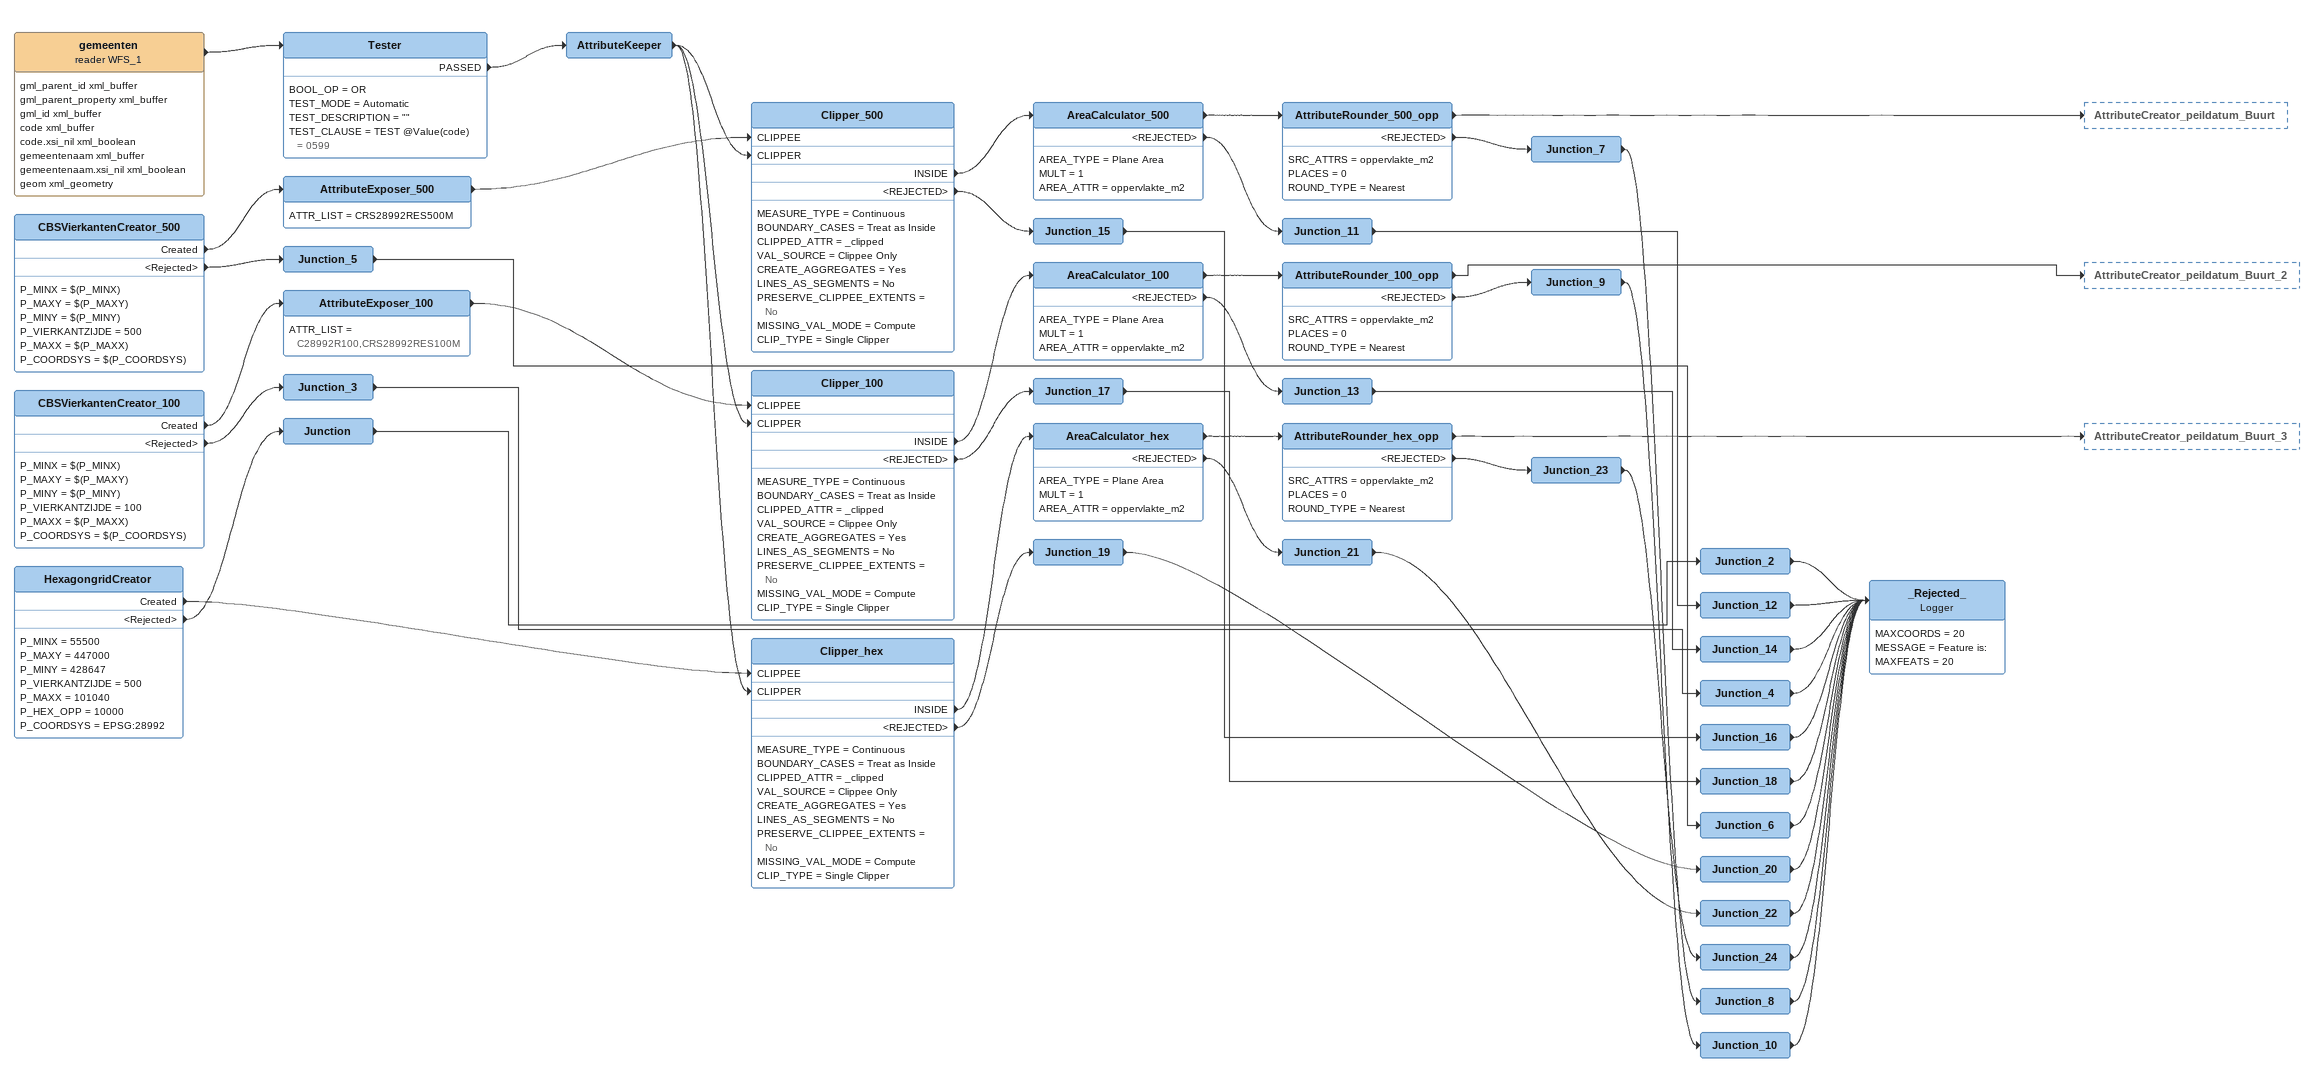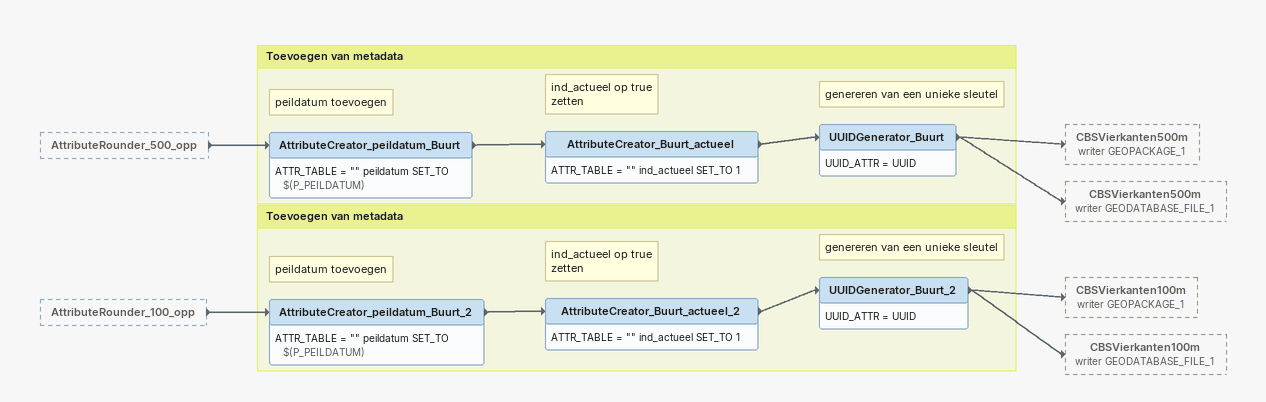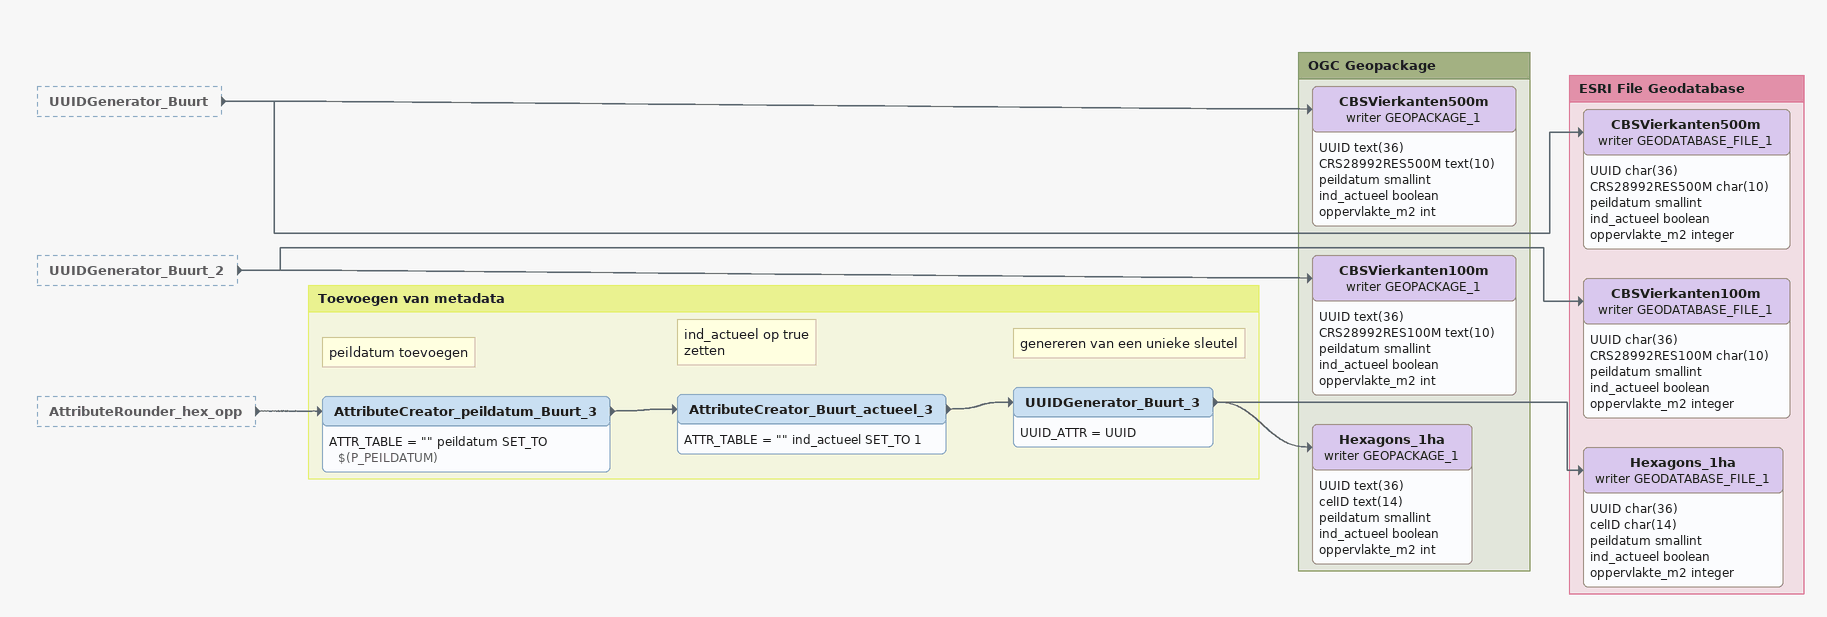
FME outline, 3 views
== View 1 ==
gemeenten (reader WFS_1)
    attributes: gml_parent_id xml_buffer, gml_parent_property xml_buffer, gml_id xml_buffer, code xml_buffer, code.xsi_nil xml_boolean, gemeentenaam xml_buffer, gemeentenaam.xsi_nil xml_boolean, geom xml_geometry
    -> Tester
Tester
    BOOL_OP = OR
    TEST_MODE = Automatic
    TEST_DESCRIPTION = ""
    TEST_CLAUSE = TEST @Value(code) = 0599
    PASSED -> AttributeKeeper
AttributeKeeper
    -> Clipper_100 [CLIPPER]
    -> Clipper_500 [CLIPPER]
    -> Clipper_hex [CLIPPER]
CBSVierkantenCreator_500
    P_MINX = $(P_MINX)
    P_MAXY = $(P_MAXY)
    P_MINY = $(P_MINY)
    P_VIERKANTZIJDE = 500
    P_MAXX = $(P_MAXX)
    P_COORDSYS = $(P_COORDSYS)
    Created -> AttributeExposer_500
    <Rejected> -> Junction_5
AttributeExposer_500
    ATTR_LIST = CRS28992RES500M
    -> Clipper_500 [CLIPPEE]
Clipper_500
    MEASURE_TYPE = Continuous
    BOUNDARY_CASES = Treat as Inside
    CLIPPED_ATTR = _clipped
    VAL_SOURCE = Clippee Only
    CREATE_AGGREGATES = Yes
    LINES_AS_SEGMENTS = No
    PRESERVE_CLIPPEE_EXTENTS = No
    MISSING_VAL_MODE = Compute
    CLIP_TYPE = Single Clipper
    INSIDE -> AreaCalculator_500
    <REJECTED> -> Junction_15
AreaCalculator_500
    AREA_TYPE = Plane Area
    MULT = 1
    AREA_ATTR = oppervlakte_m2
    -> AttributeRounder_500_opp
    <REJECTED> -> Junction_11
AttributeRounder_500_opp
    SRC_ATTRS = oppervlakte_m2
    PLACES = 0
    ROUND_TYPE = Nearest
    -> AttributeCreator_peildatum_Buurt
    <REJECTED> -> Junction_7
Junction_7
    -> Junction_8
Junction_8
    -> _Rejected_
Junction_11
    -> Junction_12
Junction_12
    -> _Rejected_
Junction_15
    -> Junction_16
Junction_16
    -> _Rejected_
Junction_5
    -> Junction_6
Junction_6
    -> _Rejected_
CBSVierkantenCreator_100
    P_MINX = $(P_MINX)
    P_MAXY = $(P_MAXY)
    P_MINY = $(P_MINY)
    P_VIERKANTZIJDE = 100
    P_MAXX = $(P_MAXX)
    P_COORDSYS = $(P_COORDSYS)
    Created -> AttributeExposer_100
    <Rejected> -> Junction_3
AttributeExposer_100
    ATTR_LIST = C28992R100,CRS28992RES100M
    -> Clipper_100 [CLIPPEE]
Clipper_100
    MEASURE_TYPE = Continuous
    BOUNDARY_CASES = Treat as Inside
    CLIPPED_ATTR = _clipped
    VAL_SOURCE = Clippee Only
    CREATE_AGGREGATES = Yes
    LINES_AS_SEGMENTS = No
    PRESERVE_CLIPPEE_EXTENTS = No
    MISSING_VAL_MODE = Compute
    CLIP_TYPE = Single Clipper
    INSIDE -> AreaCalculator_100
    <REJECTED> -> Junction_17
AreaCalculator_100
    AREA_TYPE = Plane Area
    MULT = 1
    AREA_ATTR = oppervlakte_m2
    -> AttributeRounder_100_opp
    <REJECTED> -> Junction_13
AttributeRounder_100_opp
    SRC_ATTRS = oppervlakte_m2
    PLACES = 0
    ROUND_TYPE = Nearest
    -> AttributeCreator_peildatum_Buurt_2
    <REJECTED> -> Junction_9
Junction_9
    -> Junction_10
Junction_10
    -> _Rejected_
Junction_13
    -> Junction_14
Junction_14
    -> _Rejected_
Junction_17
    -> Junction_18
Junction_18
    -> _Rejected_
Junction_3
    -> Junction_4
Junction_4
    -> _Rejected_
HexagongridCreator
    P_MINX = 55500
    P_MAXY = 447000
    P_MINY = 428647
    P_VIERKANTZIJDE = 500
    P_MAXX = 101040
    P_HEX_OPP = 10000
    P_COORDSYS = EPSG:28992
    Created -> Clipper_hex [CLIPPEE]
    <Rejected> -> Junction
Clipper_hex
    MEASURE_TYPE = Continuous
    BOUNDARY_CASES = Treat as Inside
    CLIPPED_ATTR = _clipped
    VAL_SOURCE = Clippee Only
    CREATE_AGGREGATES = Yes
    LINES_AS_SEGMENTS = No
    PRESERVE_CLIPPEE_EXTENTS = No
    MISSING_VAL_MODE = Compute
    CLIP_TYPE = Single Clipper
    INSIDE -> AreaCalculator_hex
    <REJECTED> -> Junction_19
AreaCalculator_hex
    AREA_TYPE = Plane Area
    MULT = 1
    AREA_ATTR = oppervlakte_m2
    -> AttributeRounder_hex_opp
    <REJECTED> -> Junction_21
AttributeRounder_hex_opp
    SRC_ATTRS = oppervlakte_m2
    PLACES = 0
    ROUND_TYPE = Nearest
    -> AttributeCreator_peildatum_Buurt_3
    <REJECTED> -> Junction_23
Junction_23
    -> Junction_24
Junction_24
    -> _Rejected_
Junction_21
    -> Junction_22
Junction_22
    -> _Rejected_
Junction_19
    -> Junction_20
Junction_20
    -> _Rejected_
Junction
    -> Junction_2
Junction_2
    -> _Rejected_
_Rejected_: Logger
    MAXCOORDS = 20
    MESSAGE = Feature is:
    MAXFEATS = 20

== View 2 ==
AttributeRounder_500_opp [outside]
    -> AttributeCreator_peildatum_Buurt
AttributeRounder_100_opp [outside]
    -> AttributeCreator_peildatum_Buurt_2

Bookmark: Toevoegen van metadata
Note: peildatum toevoegen
AttributeCreator_peildatum_Buurt
    ATTR_TABLE = "" peildatum SET_TO $(P_PEILDATUM)
    -> AttributeCreator_Buurt_actueel
Note: ind_actueel op true / zetten
AttributeCreator_Buurt_actueel
    ATTR_TABLE = "" ind_actueel SET_TO 1
    -> UUIDGenerator_Buurt
Note: genereren van een unieke sleutel
UUIDGenerator_Buurt
    UUID_ATTR = UUID
    -> CBSVierkanten500m (writer GEOPACKAGE_1)
    -> CBSVierkanten500m (writer GEODATABASE_FILE_1)

Bookmark: Toevoegen van metadata
Note: peildatum toevoegen
AttributeCreator_peildatum_Buurt_2
    ATTR_TABLE = "" peildatum SET_TO $(P_PEILDATUM)
    -> AttributeCreator_Buurt_actueel_2
Note: ind_actueel op true / zetten
AttributeCreator_Buurt_actueel_2
    ATTR_TABLE = "" ind_actueel SET_TO 1
    -> UUIDGenerator_Buurt_2
Note: genereren van een unieke sleutel
UUIDGenerator_Buurt_2
    UUID_ATTR = UUID
    -> CBSVierkanten100m (writer GEOPACKAGE_1)
    -> CBSVierkanten100m (writer GEODATABASE_FILE_1)

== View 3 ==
UUIDGenerator_Buurt [outside]
    -> CBSVierkanten500m (writer GEOPACKAGE_1)
    -> CBSVierkanten500m (writer GEODATABASE_FILE_1)
UUIDGenerator_Buurt_2 [outside]
    -> CBSVierkanten100m (writer GEOPACKAGE_1)
    -> CBSVierkanten100m (writer GEODATABASE_FILE_1)
AttributeRounder_hex_opp [outside]
    -> AttributeCreator_peildatum_Buurt_3

Bookmark: OGC Geopackage
CBSVierkanten500m (writer GEOPACKAGE_1)
    attributes: UUID text(36), CRS28992RES500M text(10), peildatum smallint, ind_actueel boolean, oppervlakte_m2 int
CBSVierkanten100m (writer GEOPACKAGE_1)
    attributes: UUID text(36), CRS28992RES100M text(10), peildatum smallint, ind_actueel boolean, oppervlakte_m2 int
Hexagons_1ha (writer GEOPACKAGE_1)
    attributes: UUID text(36), celID text(14), peildatum smallint, ind_actueel boolean, oppervlakte_m2 int

Bookmark: ESRI File Geodatabase
CBSVierkanten500m (writer GEODATABASE_FILE_1)
    attributes: UUID char(36), CRS28992RES500M char(10), peildatum smallint, ind_actueel boolean, oppervlakte_m2 integer
CBSVierkanten100m (writer GEODATABASE_FILE_1)
    attributes: UUID char(36), CRS28992RES100M char(10), peildatum smallint, ind_actueel boolean, oppervlakte_m2 integer
Hexagons_1ha (writer GEODATABASE_FILE_1)
    attributes: UUID char(36), celID char(14), peildatum smallint, ind_actueel boolean, oppervlakte_m2 integer

Bookmark: Toevoegen van metadata
Note: peildatum toevoegen
AttributeCreator_peildatum_Buurt_3
    ATTR_TABLE = "" peildatum SET_TO $(P_PEILDATUM)
    -> AttributeCreator_Buurt_actueel_3
Note: ind_actueel op true / zetten
AttributeCreator_Buurt_actueel_3
    ATTR_TABLE = "" ind_actueel SET_TO 1
    -> UUIDGenerator_Buurt_3
Note: genereren van een unieke sleutel
UUIDGenerator_Buurt_3
    UUID_ATTR = UUID
    -> Hexagons_1ha (writer GEOPACKAGE_1)
    -> Hexagons_1ha (writer GEODATABASE_FILE_1)
